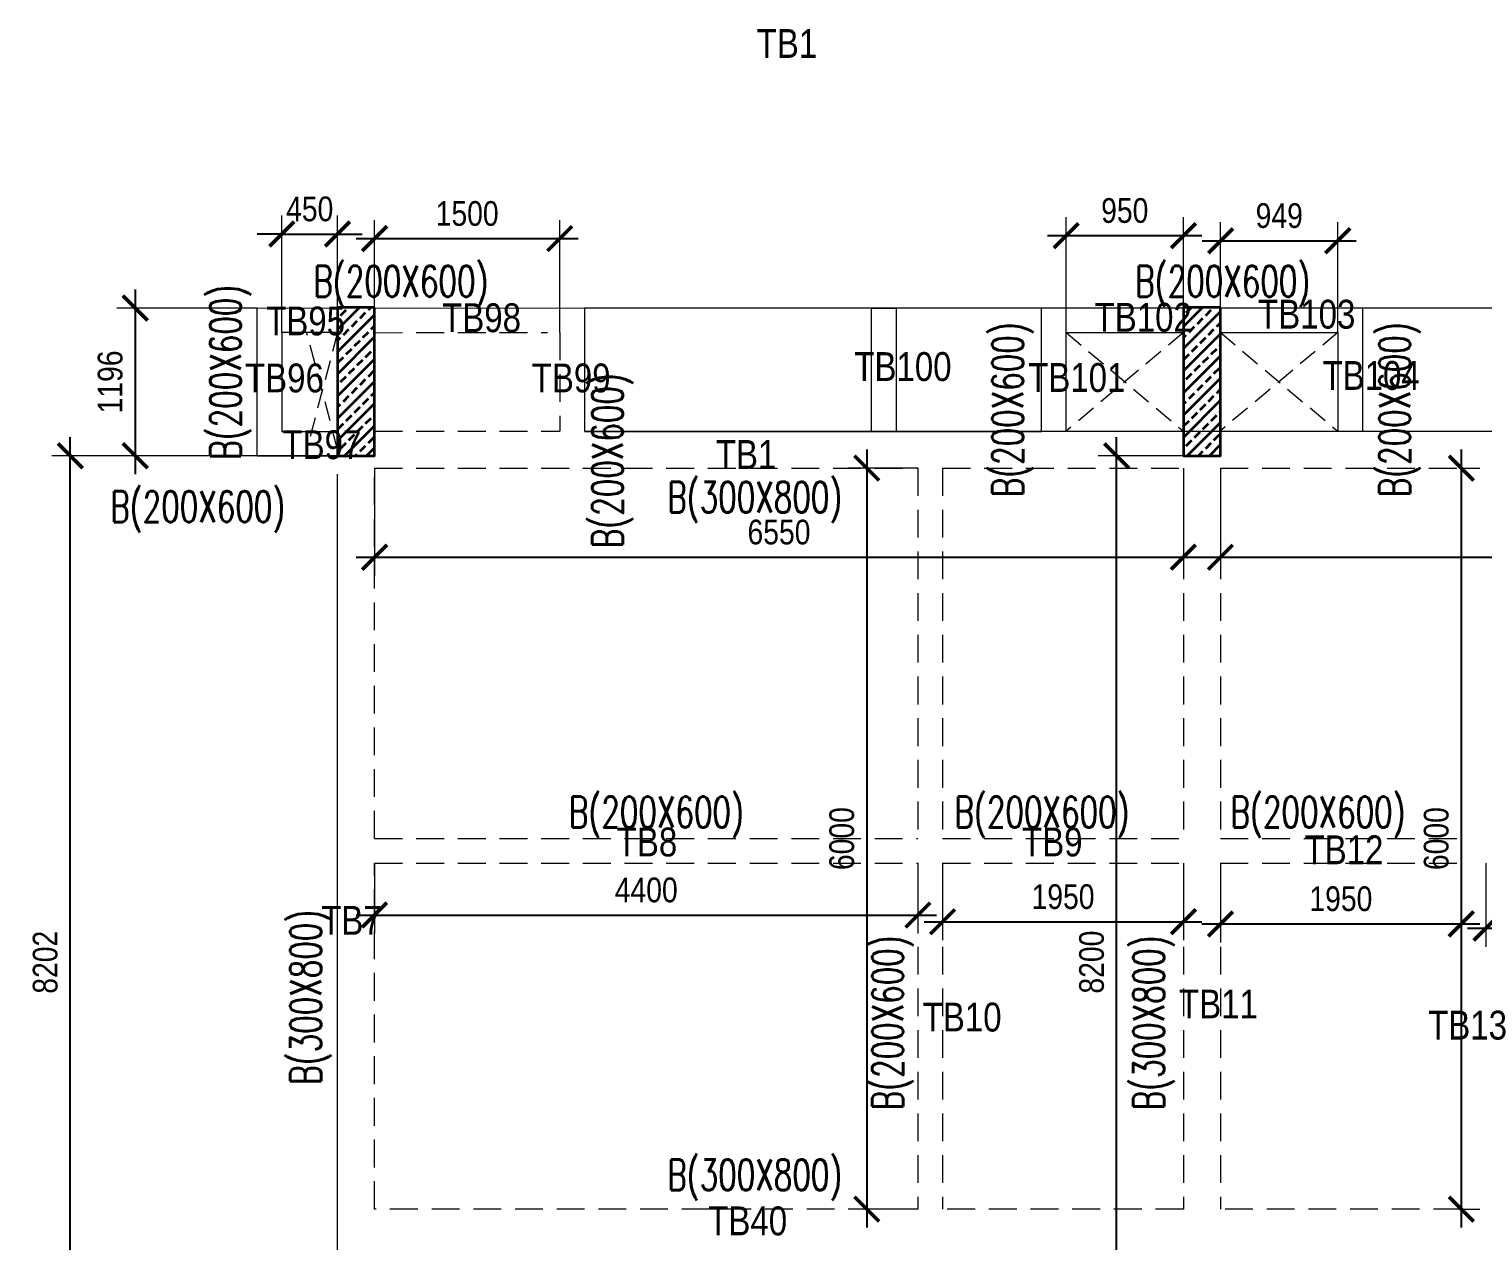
# Model space of a CAD drawing. Header units: millimetres. Extents: x -22 to 58002, y -26 to 25936.
# Drawn here: x 2794 to 14567, y 16122 to 25936 of the extents above; entities that cross this region are included whole.
import ezdxf

# ---------------------------------------------------------------- set-up
doc = ezdxf.new("R2010")
doc.units = ezdxf.units.MM
doc.linetypes.add('DASHED', pattern=[0.75, 0.5, -0.25])
doc.linetypes.add('HIDDEN', pattern=[9.525, 6.35, -3.175])
doc.layers.get('Defpoints').update_dxf_attribs({"color": 1})
for name, color, linetype, lineweight in [('S-BEAM-IDEN', 2, 'Continuous', 9), ('S-COL HATCH', 8, 'Continuous', 35), ('S-COLS', 6, 'Continuous', 35), ('S_FRAMES', 4, 'Continuous', 9), ('STR-CUTOUT', 1, 'Continuous', 13)]:
    doc.layers.add(name, color=color, linetype=linetype, lineweight=lineweight)
doc.styles.add('Dim.s & Anno.(Misc.)', font='ARIALN.TTF')
doc.styles.add('ROMANS', font='romans.shx', dxfattribs={"width": 0.75})
doc.dimstyles.new('A-GFC-100', dxfattribs={"dimscale": 100, "dimtxt": 2, "dimasz": 2, "dimexe": 1.5, "dimexo": 0, "dimgap": 1, "dimtad": 1, "dimdec": 0, "dimdsep": 46, "dimtxsty": 'Dim.s & Anno.(Misc.)', "dimblk": 'ARCHTICK', "dimcen": 0, "dimdle": 1.5, "dimclrd": 256, "dimclre": 8, "dimclrt": 6, "dimazin": 2, "dimtfac": 1, "dimtdec": 0, "dimtix": 1, "dimtmove": 2, "dimatfit": 3, "dimfxl": 1, "dimtolj": 1, "dimlwd": -1, "dimlwe": 9, "dimarcsym": 0})
pattern_1 = [(45, (-612703.72, 120513.6), (-89.80256, 89.80256), []), (45, (-612613.92, 120513.6), (-89.80256, 89.80256), [63.5, -31.75])]

# ---------------------------------------------------------------- blocks, each defined once
blk = doc.blocks.new('COLUMNS_TER')
at = {"layer": 'S-COL HATCH'}
h = blk.add_hatch(dxfattribs=at)
h.set_pattern_fill('ANSI33', color=8, scale=20)
h.set_pattern_definition(pattern_1)
h.paths.add_polyline_path([(300, 0), (0, 0), (0, -1200), (300, -1200)])
h = blk.add_hatch(dxfattribs=at)
h.set_pattern_fill('ANSI33', color=8, scale=20)
h.set_pattern_definition(pattern_1)
h.paths.add_polyline_path([(7151, 0), (6851, 0), (6851, -1200), (7151, -1200)])
at = {"layer": 'S-COLS'}
for points in [[(300, 0), (0, 0), (0, -1200), (300, -1200)], [(7151, 0), (6851, 0), (6851, -1200), (7151, -1200)]]:
    blk.add_lwpolyline(points, close=True, dxfattribs=at)
blk = doc.blocks.new('_ArchTick')
at = {"color": 0, "linetype": 'ByBlock', "const_width": 0.15}
blk.add_lwpolyline([(-0.5, -0.5), (0.5, 0.5)], dxfattribs=at)
blk = doc.blocks.new('*D143')
at = {"color": 8, "lineweight": 9, "transparency": 16777216}
for p, q in [((5592, 22380), (5592, 21509)), ((12142, 22380), (12142, 21509))]:
    blk.add_line(p, q, dxfattribs=at)
at = {"transparency": 16777216}
blk.add_line((5442, 21659), (12292, 21659), dxfattribs=at)
at = {"layer": 'Defpoints', "color": 0, "transparency": 16777216}
for p in [(5592, 22380), (12142, 22380), (12142, 21659)]:
    blk.add_point(p, dxfattribs=at)
at = {"transparency": 16777216, "xscale": 200, "yscale": 200, "zscale": 200, "rotation": 180}
blk.add_blockref('_ArchTick', (5592, 21659), dxfattribs=at)
at = {"transparency": 16777216, "xscale": 200, "yscale": 200, "zscale": 200}
blk.add_blockref('_ArchTick', (12142, 21659), dxfattribs=at)
at = {"color": 6, "transparency": 16777216, "insert": (8867, 21861), "char_height": 200, "attachment_point": 5, "style": 'Dim.s & Anno.(Misc.)'}
blk.add_mtext('\\A1;6550', dxfattribs=at)
blk = doc.blocks.new('*D144')
at = {"color": 8, "lineweight": 9, "transparency": 16777216}
for p, q in [((12442, 22380), (12442, 21509)), ((19092, 22380), (19092, 21509))]:
    blk.add_line(p, q, dxfattribs=at)
at = {"transparency": 16777216}
blk.add_line((12292, 21659), (19242, 21659), dxfattribs=at)
at = {"layer": 'Defpoints', "color": 0, "transparency": 16777216}
for p in [(12442, 22380), (19092, 22380), (19092, 21659)]:
    blk.add_point(p, dxfattribs=at)
at = {"transparency": 16777216, "xscale": 200, "yscale": 200, "zscale": 200, "rotation": 180}
blk.add_blockref('_ArchTick', (12442, 21659), dxfattribs=at)
at = {"transparency": 16777216, "xscale": 200, "yscale": 200, "zscale": 200}
blk.add_blockref('_ArchTick', (19092, 21659), dxfattribs=at)
at = {"color": 6, "transparency": 16777216, "insert": (15767, 21861), "char_height": 200, "attachment_point": 5, "style": 'Dim.s & Anno.(Misc.)'}
blk.add_mtext('\\A1;6650', dxfattribs=at)
blk = doc.blocks.new('*D152')
at = {"color": 8, "lineweight": 9, "transparency": 16777216}
for p, q in [((5592, 19180), (5592, 18611)), ((9992, 19180), (9992, 18611))]:
    blk.add_line(p, q, dxfattribs=at)
at = {"transparency": 16777216}
blk.add_line((5442, 18761), (10142, 18761), dxfattribs=at)
at = {"layer": 'Defpoints', "color": 0, "transparency": 16777216}
for p in [(5592, 19180), (9992, 19180), (9992, 18761)]:
    blk.add_point(p, dxfattribs=at)
at = {"transparency": 16777216, "xscale": 200, "yscale": 200, "zscale": 200, "rotation": 180}
blk.add_blockref('_ArchTick', (5592, 18761), dxfattribs=at)
at = {"transparency": 16777216, "xscale": 200, "yscale": 200, "zscale": 200}
blk.add_blockref('_ArchTick', (9992, 18761), dxfattribs=at)
at = {"color": 6, "transparency": 16777216, "insert": (7792, 18963), "char_height": 200, "attachment_point": 5, "style": 'Dim.s & Anno.(Misc.)'}
blk.add_mtext('\\A1;4400', dxfattribs=at)
blk = doc.blocks.new('*D153')
at = {"color": 8, "lineweight": 9, "transparency": 16777216}
for p, q in [((10192, 19180), (10192, 18557)), ((12142, 19180), (12142, 18557))]:
    blk.add_line(p, q, dxfattribs=at)
at = {"transparency": 16777216}
blk.add_line((10042, 18707), (12292, 18707), dxfattribs=at)
at = {"layer": 'Defpoints', "color": 0, "transparency": 16777216}
for p in [(10192, 19180), (12142, 19180), (12142, 18707)]:
    blk.add_point(p, dxfattribs=at)
at = {"transparency": 16777216, "xscale": 200, "yscale": 200, "zscale": 200, "rotation": 180}
blk.add_blockref('_ArchTick', (10192, 18707), dxfattribs=at)
at = {"transparency": 16777216, "xscale": 200, "yscale": 200, "zscale": 200}
blk.add_blockref('_ArchTick', (12142, 18707), dxfattribs=at)
at = {"color": 6, "transparency": 16777216, "insert": (11167, 18909), "char_height": 200, "attachment_point": 5, "style": 'Dim.s & Anno.(Misc.)'}
blk.add_mtext('\\A1;1950', dxfattribs=at)
blk = doc.blocks.new('*D154')
at = {"color": 8, "lineweight": 9, "transparency": 16777216}
for p, q in [((12442, 19180), (12442, 18539)), ((14392, 19181), (14392, 18539))]:
    blk.add_line(p, q, dxfattribs=at)
at = {"transparency": 16777216}
blk.add_line((12292, 18689), (14542, 18689), dxfattribs=at)
at = {"layer": 'Defpoints', "color": 0, "transparency": 16777216}
for p in [(12442, 19180), (14392, 19181), (14392, 18689)]:
    blk.add_point(p, dxfattribs=at)
at = {"transparency": 16777216, "xscale": 200, "yscale": 200, "zscale": 200, "rotation": 180}
blk.add_blockref('_ArchTick', (12442, 18689), dxfattribs=at)
at = {"transparency": 16777216, "xscale": 200, "yscale": 200, "zscale": 200}
blk.add_blockref('_ArchTick', (14392, 18689), dxfattribs=at)
at = {"color": 6, "transparency": 16777216, "insert": (13417, 18892), "char_height": 200, "attachment_point": 5, "style": 'Dim.s & Anno.(Misc.)'}
blk.add_mtext('\\A1;1950', dxfattribs=at)
blk = doc.blocks.new('*D155')
at = {"color": 8, "lineweight": 9, "transparency": 16777216}
for p, q in [((14592, 19181), (14592, 18504)), ((19092, 19180), (19092, 18504))]:
    blk.add_line(p, q, dxfattribs=at)
at = {"transparency": 16777216}
blk.add_line((14442, 18654), (19242, 18654), dxfattribs=at)
at = {"layer": 'Defpoints', "color": 0, "transparency": 16777216}
for p in [(14592, 19181), (19092, 19180), (19092, 18654)]:
    blk.add_point(p, dxfattribs=at)
at = {"transparency": 16777216, "xscale": 200, "yscale": 200, "zscale": 200, "rotation": 180}
blk.add_blockref('_ArchTick', (14592, 18654), dxfattribs=at)
at = {"transparency": 16777216, "xscale": 200, "yscale": 200, "zscale": 200}
blk.add_blockref('_ArchTick', (19092, 18654), dxfattribs=at)
at = {"color": 6, "transparency": 16777216, "insert": (16842, 18856), "char_height": 200, "attachment_point": 5, "style": 'Dim.s & Anno.(Misc.)'}
blk.add_mtext('\\A1;4500', dxfattribs=at)
blk = doc.blocks.new('*D177')
at = {"transparency": 16777216}
blk.add_line((3128, 14128), (3128, 22630), dxfattribs=at)
at = {"color": 8, "lineweight": 9, "transparency": 16777216}
for p, q in [((5292, 22480), (2978, 22480)), ((5292, 14278), (2978, 14278))]:
    blk.add_line(p, q, dxfattribs=at)
at = {"layer": 'Defpoints', "color": 0, "transparency": 16777216}
for p in [(3128, 22480), (5292, 22480), (5292, 14278)]:
    blk.add_point(p, dxfattribs=at)
at = {"transparency": 16777216, "xscale": 200, "yscale": 200, "zscale": 200}
for p, rotation in [((3128, 22480), 90), ((3128, 14278), 270)]:
    blk.add_blockref('_ArchTick', p, dxfattribs=dict(at, rotation=rotation))
at = {"color": 6, "transparency": 16777216, "insert": (2926, 18379), "char_height": 200, "attachment_point": 5, "rotation": 90, "style": 'Dim.s & Anno.(Misc.)'}
blk.add_mtext('\\A1;8202', dxfattribs=at)
blk = doc.blocks.new('*D178')
at = {"transparency": 16777216}
blk.add_line((9578, 22530), (9578, 16230), dxfattribs=at)
at = {"color": 8, "lineweight": 9, "transparency": 16777216}
for p, q in [((9992, 22380), (9428, 22380)), ((9992, 16380), (9428, 16380))]:
    blk.add_line(p, q, dxfattribs=at)
at = {"layer": 'Defpoints', "color": 0, "transparency": 16777216}
for p in [(9992, 22380), (9578, 16380), (9992, 16380)]:
    blk.add_point(p, dxfattribs=at)
at = {"transparency": 16777216, "xscale": 200, "yscale": 200, "zscale": 200}
for p, rotation in [((9578, 22380), 90), ((9578, 16380), 270)]:
    blk.add_blockref('_ArchTick', p, dxfattribs=dict(at, rotation=rotation))
at = {"color": 6, "transparency": 16777216, "insert": (9376, 19380), "char_height": 200, "attachment_point": 5, "rotation": 90, "style": 'Dim.s & Anno.(Misc.)'}
blk.add_mtext('\\A1;6000', dxfattribs=at)
blk = doc.blocks.new('*D179')
at = {"transparency": 16777216}
blk.add_line((11601, 14130), (11601, 22630), dxfattribs=at)
at = {"color": 8, "lineweight": 9, "transparency": 16777216}
for p, q in [((12143, 22480), (11451, 22480)), ((12193, 14280), (11451, 14280))]:
    blk.add_line(p, q, dxfattribs=at)
at = {"layer": 'Defpoints', "color": 0, "transparency": 16777216}
for p in [(11601, 22480), (12143, 22480), (12193, 14280)]:
    blk.add_point(p, dxfattribs=at)
at = {"transparency": 16777216, "xscale": 200, "yscale": 200, "zscale": 200}
for p, rotation in [((11601, 22480), 90), ((11601, 14280), 270)]:
    blk.add_blockref('_ArchTick', p, dxfattribs=dict(at, rotation=rotation))
at = {"color": 6, "transparency": 16777216, "insert": (11399, 18380), "char_height": 200, "attachment_point": 5, "rotation": 90, "style": 'Dim.s & Anno.(Misc.)'}
blk.add_mtext('\\A1;8200', dxfattribs=at)
blk = doc.blocks.new('*D180')
at = {"transparency": 16777216}
blk.add_line((14392, 22530), (14392, 16230), dxfattribs=at)
at = {"color": 8, "lineweight": 9, "transparency": 16777216}
for p, q in [((14392, 22380), (14542, 22380)), ((14392, 16380), (14542, 16380))]:
    blk.add_line(p, q, dxfattribs=at)
at = {"layer": 'Defpoints', "color": 0, "transparency": 16777216}
for p in [(14392, 22380), (14392, 16380), (14392, 16380)]:
    blk.add_point(p, dxfattribs=at)
at = {"transparency": 16777216, "xscale": 200, "yscale": 200, "zscale": 200}
for p, rotation in [((14392, 22380), 90), ((14392, 16380), 270)]:
    blk.add_blockref('_ArchTick', p, dxfattribs=dict(at, rotation=rotation))
at = {"color": 6, "transparency": 16777216, "insert": (14190, 19380), "char_height": 200, "attachment_point": 5, "rotation": 90, "style": 'Dim.s & Anno.(Misc.)'}
blk.add_mtext('\\A1;6000', dxfattribs=at)
blk = doc.blocks.new('*D274')
at = {"transparency": 16777216}
blk.add_line((3654, 23826), (3654, 22330), dxfattribs=at)
at = {"color": 8, "lineweight": 9, "transparency": 16777216}
for p, q in [((4642, 23676), (3504, 23676)), ((4642, 22480), (3504, 22480))]:
    blk.add_line(p, q, dxfattribs=at)
at = {"layer": 'Defpoints', "color": 0, "transparency": 16777216}
for p in [(4642, 23676), (3654, 22480), (4642, 22480)]:
    blk.add_point(p, dxfattribs=at)
at = {"transparency": 16777216, "xscale": 200, "yscale": 200, "zscale": 200}
for p, rotation in [((3654, 23676), 90), ((3654, 22480), 270)]:
    blk.add_blockref('_ArchTick', p, dxfattribs=dict(at, rotation=rotation))
at = {"color": 6, "transparency": 16777216, "insert": (3452, 23078), "char_height": 200, "attachment_point": 5, "rotation": 90, "style": 'Dim.s & Anno.(Misc.)'}
blk.add_mtext('\\A1;1196', dxfattribs=at)
blk = doc.blocks.new('*D275')
at = {"color": 8, "lineweight": 9, "transparency": 16777216}
for p, q in [((4842, 23478), (4842, 24426)), ((5292, 23479), (5292, 24426))]:
    blk.add_line(p, q, dxfattribs=at)
at = {"transparency": 16777216}
for p, q in [((4842, 24276), (4642, 24276)), ((4842, 24276), (5292, 24276)), ((5292, 24276), (5492, 24276))]:
    blk.add_line(p, q, dxfattribs=at)
at = {"layer": 'Defpoints', "color": 0, "transparency": 16777216}
for p in [(5292, 24276), (4842, 23478), (5292, 23479)]:
    blk.add_point(p, dxfattribs=at)
at = {"transparency": 16777216, "xscale": 200, "yscale": 200, "zscale": 200}
blk.add_blockref('_ArchTick', (4842, 24276), dxfattribs=at)
at = {"transparency": 16777216, "xscale": 200, "yscale": 200, "zscale": 200, "rotation": 180}
blk.add_blockref('_ArchTick', (5292, 24276), dxfattribs=at)
at = {"color": 6, "transparency": 16777216, "insert": (5067, 24478), "char_height": 200, "attachment_point": 5, "style": 'Dim.s & Anno.(Misc.)'}
blk.add_mtext('\\A1;450', dxfattribs=at)
blk = doc.blocks.new('*D276')
at = {"transparency": 16777216}
blk.add_line((30044, 23828), (30044, 22530), dxfattribs=at)
at = {"color": 8, "lineweight": 9, "transparency": 16777216}
for p, q in [((7292, 23678), (30194, 23678)), ((7293, 22680), (30194, 22680))]:
    blk.add_line(p, q, dxfattribs=at)
at = {"layer": 'Defpoints', "color": 0, "transparency": 16777216}
for p in [(7292, 23678), (7293, 22680), (30044, 22680)]:
    blk.add_point(p, dxfattribs=at)
at = {"transparency": 16777216, "xscale": 200, "yscale": 200, "zscale": 200}
for p, rotation in [((30044, 23678), 90), ((30044, 22680), 270)]:
    blk.add_blockref('_ArchTick', p, dxfattribs=dict(at, rotation=rotation))
at = {"color": 6, "transparency": 16777216, "insert": (29842, 23179), "char_height": 200, "attachment_point": 5, "rotation": 90, "style": 'Dim.s & Anno.(Misc.)'}
blk.add_mtext('\\A1;998', dxfattribs=at)
blk = doc.blocks.new('*D277')
at = {"color": 8, "lineweight": 9, "transparency": 16777216}
for p, q in [((5592, 23477), (5592, 24389)), ((7092, 23479), (7092, 24389))]:
    blk.add_line(p, q, dxfattribs=at)
at = {"transparency": 16777216}
blk.add_line((5442, 24239), (7242, 24239), dxfattribs=at)
at = {"layer": 'Defpoints', "color": 0, "transparency": 16777216}
for p in [(7092, 24239), (5592, 23477), (7092, 23479)]:
    blk.add_point(p, dxfattribs=at)
at = {"transparency": 16777216, "xscale": 200, "yscale": 200, "zscale": 200, "rotation": 180}
blk.add_blockref('_ArchTick', (5592, 24239), dxfattribs=at)
at = {"transparency": 16777216, "xscale": 200, "yscale": 200, "zscale": 200}
blk.add_blockref('_ArchTick', (7092, 24239), dxfattribs=at)
at = {"color": 6, "transparency": 16777216, "insert": (6342, 24441), "char_height": 200, "attachment_point": 5, "style": 'Dim.s & Anno.(Misc.)'}
blk.add_mtext('\\A1;1500', dxfattribs=at)
blk = doc.blocks.new('*D278')
at = {"color": 8, "lineweight": 9, "transparency": 16777216}
for p, q in [((11192, 23479), (11192, 24413)), ((12142, 23479), (12142, 24413))]:
    blk.add_line(p, q, dxfattribs=at)
at = {"transparency": 16777216}
blk.add_line((11042, 24263), (12292, 24263), dxfattribs=at)
at = {"layer": 'Defpoints', "color": 0, "transparency": 16777216}
for p in [(12142, 24263), (11192, 23479), (12142, 23479)]:
    blk.add_point(p, dxfattribs=at)
at = {"transparency": 16777216, "xscale": 200, "yscale": 200, "zscale": 200, "rotation": 180}
blk.add_blockref('_ArchTick', (11192, 24263), dxfattribs=at)
at = {"transparency": 16777216, "xscale": 200, "yscale": 200, "zscale": 200}
blk.add_blockref('_ArchTick', (12142, 24263), dxfattribs=at)
at = {"color": 6, "transparency": 16777216, "insert": (11667, 24465), "char_height": 200, "attachment_point": 5, "style": 'Dim.s & Anno.(Misc.)'}
blk.add_mtext('\\A1;950', dxfattribs=at)
blk = doc.blocks.new('*D279')
at = {"color": 8, "lineweight": 9, "transparency": 16777216}
for p, q in [((12443, 23477), (12443, 24371)), ((13392, 23479), (13392, 24371))]:
    blk.add_line(p, q, dxfattribs=at)
at = {"transparency": 16777216}
blk.add_line((12293, 24221), (13542, 24221), dxfattribs=at)
at = {"layer": 'Defpoints', "color": 0, "transparency": 16777216}
for p in [(13392, 24221), (12443, 23477), (13392, 23479)]:
    blk.add_point(p, dxfattribs=at)
at = {"transparency": 16777216, "xscale": 200, "yscale": 200, "zscale": 200, "rotation": 180}
blk.add_blockref('_ArchTick', (12443, 24221), dxfattribs=at)
at = {"transparency": 16777216, "xscale": 200, "yscale": 200, "zscale": 200}
blk.add_blockref('_ArchTick', (13392, 24221), dxfattribs=at)
at = {"color": 6, "transparency": 16777216, "insert": (12918, 24424), "char_height": 200, "attachment_point": 5, "style": 'Dim.s & Anno.(Misc.)'}
blk.add_mtext('\\A1;949', dxfattribs=at)

msp = doc.modelspace()

# ---------------------------------------------------------------- linework, layer by layer
at = {"layer": 'S_FRAMES'}
for p, q in [((4641.7, 22475.9), (4642.4, 23679.3)), ((4641.7, 23675.9), (7292.2, 23677.7)), ((7291.7, 23679.3), (7292.7, 22679.9)), ((12442.1, 23679.3), (12442.1, 23679.2)), ((12142.1, 23479.2), (12142.1, 22679.9)), ((12442.1, 23479.2), (12442.1, 22679.9)), ((7292.2, 22676.7), (10992.1, 22676.7)), ((11192.1, 22679.9), (12142.1, 22679.9)), ((12442.1, 22679.9), (13392.1, 22679.9)), ((13592.1, 22679.9), (17492.1, 22679.9)), ((5292.1, 22475.9), (4641.7, 22475.9)), ((5292.1, 14277.9), (5292.1, 22332.1))]:
    msp.add_line(p, q, dxfattribs=at)
at = {"layer": 'S_FRAMES', "linetype": 'DASHED', "ltscale": 450}
for p, q in [((5592.1, 22679.9), (5592.1, 23479.3)), ((5592.2, 23476.8), (6992.5, 23479.3)), ((7091.9, 23479.3), (7092.5, 22679.9)), ((5592.1, 22679.9), (7092.5, 22679.9)), ((5592.1, 19380), (5592.1, 22379.9)), ((5592.1, 22379.9), (9992.1, 22379.9)), ((9992.1, 22379.9), (9992.1, 19380)), ((10192.1, 22379.9), (12142.1, 22379.9)), ((10192.1, 22379.9), (10192.1, 19380)), ((12142.1, 22379.9), (12142.1, 19380)), ((12442.1, 22379.9), (12442.1, 19380)), ((12442.1, 22379.9), (14392.2, 22379.9)), ((14392.2, 19380), (14392.2, 22379.9)), ((5592.1, 19380), (9992.1, 19380)), ((10192.1, 19380), (12142.1, 19380)), ((12442.1, 19380), (14392.2, 19380)), ((5592.1, 16380), (5592.1, 19180)), ((5592.1, 19180), (9992.1, 19180)), ((9992.1, 19180), (9992.1, 16380)), ((10192.1, 19180), (12142.1, 19180)), ((10192.1, 19180), (10192.1, 16380)), ((12142.1, 19180), (12142.1, 16380)), ((12442.1, 19180), (12442.1, 16380)), ((12442.1, 19180), (14392.2, 19180)), ((14392.2, 16380), (14392.2, 19181.1)), ((9992.1, 16380), (5592.1, 16380)), ((12142.1, 16380), (10192.1, 16380)), ((14392.2, 16380), (12442.1, 16380))]:
    msp.add_line(p, q, dxfattribs=at)
at = {"layer": 'S_FRAMES'}
for points in [[(9617.1, 22676.7), (9617.1, 23676.8), (9817.1, 23676.8), (9817.1, 22676.7)], [(10992.1, 22679.9), (10992.1, 23679.2), (13592.1, 23679.2), (13592.1, 22679.9)], [(11192.1, 22679.9), (11192.1, 23479.2), (12142.1, 23479.2)], [(12442.1, 23479.2), (13392.1, 23479.2), (13392.1, 22679.9)]]:
    msp.add_lwpolyline(points, dxfattribs=at)
at = {"layer": 'S_FRAMES', "linetype": 'Continuous', "ltscale": 450}
msp.add_lwpolyline([(5291.9, 23477.5), (4841.9, 23477.5), (4841.5, 22675.9), (5292.3, 22675.9), (5292.1, 23479.3)], dxfattribs=at)
at = {"layer": 'STR-CUTOUT', "color": 1, "linetype": 'HIDDEN', "ltscale": 25}
for p, q in [((5292.2, 23479.3), (5042.2, 22532.1)), ((5292.2, 22532.1), (5042.2, 23479.3)), ((11192.2, 23479.2), (12142.2, 22678.3)), ((12142.2, 23478.6), (11192.2, 22679.9)), ((12438.9, 23480.3), (13392.2, 22678.3)), ((13392.2, 23478.6), (12438.9, 22680))]:
    msp.add_line(p, q, dxfattribs=at)

# ---------------------------------------------------------------- block references
msp.add_blockref('COLUMNS_TER', (5292.1, 23680.2))

# ---------------------------------------------------------------- texts
at = {"style": 'Dim.s & Anno.(Misc.)'}
for s, p in [('TB1', (8686.3, 25702.1)), ('TB95', (4714.1, 23454.9)), ('TB98', (6138.9, 23481.3)), ('TB102', (11422.4, 23485.1)), ('TB103', (12746.5, 23509.9)), ('TB100', (9476.5, 23085.8)), ('TB96', (4542.6, 22993.6)), ('TB99', (6864.4, 22993.6)), ('TB101', (10884.5, 22997.2)), ('TB104', (13267.9, 23013.8)), ('TB97', (4846, 22453.1)), ('TB1', (8355.1, 22374)), ('TB8', (7552.6, 19236.1)), ('TB9', (10835.2, 19236.1)), ('TB12', (13122.5, 19172.6)), ('TB7', (5159.4, 18601.3)), ('TB11', (12105.9, 17924.1)), ('TB10', (10030.4, 17818.3)), ('TB13', (14123.3, 17753)), ('TB40', (8293.8, 16167.8))]:
    msp.add_text(s, height=233.43, dxfattribs=at).set_placement(p)
at = {"layer": 'S-BEAM-IDEN', "color": 1, "style": 'ROMANS', "width": 0.7}
for p in [(5096.9, 23768.6), (11752.2, 23768.6), (3452.2, 21943.5), (7166.1, 19470.2), (10288.4, 19470.2), (12523.7, 19470.2)]:
    msp.add_text('B(200X600)', height=250, dxfattribs=at).set_placement(p)
for p in [(4510.5, 22448.2), (10844.1, 22143.8), (13977.6, 22143.8), (7603.5, 21732.1), (9872.1, 17179.6)]:
    msp.add_text('B(200X600)', height=250, rotation=90, dxfattribs=at).set_placement(p)
at = {"layer": 'S-BEAM-IDEN', "color": 3, "style": 'ROMANS', "width": 0.7}
for p in [(7962.6, 22020.2), (7962.6, 16532.3)]:
    msp.add_text('B(300X800)', height=250, dxfattribs=at).set_placement(p)
for p in [(5159.9, 17387), (11985.8, 17179.6)]:
    msp.add_text('B(300X800)', height=250, rotation=90, dxfattribs=at).set_placement(p)

# ---------------------------------------------------------------- dimensions: what is measured, and where the dimension line sits
for base, p1, p2, picture, middle in [((5292.1, 24276.2), (4841.9, 23477.5), (5292.1, 23478.9), '*D275', (5067, 24478.3)), ((7091.9, 24239.3), (5592.2, 23476.8), (7091.9, 23479.3), '*D277', (6342, 24441.5)), ((12142.1, 24262.6), (11192.1, 23479.2), (12142.1, 23479.2), '*D278', (11667.1, 24464.7)), ((13392.1, 24221.4), (12443.1, 23476.7), (13392.1, 23479.2), '*D279', (12917.6, 24423.5)), ((12142.1, 21658.8), (5592.1, 22379.9), (12142.1, 22379.9), '*D143', (8867.1, 21860.9)), ((19092.1, 21658.7), (12442.1, 22379.9), (19092.1, 22379.9), '*D144', (15767.1, 21860.9)), ((9992.1, 18760.9), (5592.1, 19180), (9992.1, 19180), '*D152', (7792.1, 18963)), ((12142.1, 18707.3), (10192.1, 19180), (12142.1, 19180), '*D153', (11167.1, 18909.4)), ((14392.2, 18689.4), (12442.1, 19180), (14392.2, 19181.1), '*D154', (13417.1, 18891.5)), ((19092.1, 18653.9), (14592.2, 19181.1), (19092.1, 19180), '*D155', (16842.1, 18856))]:
    dim = msp.add_linear_dim(base=base, p1=p1, p2=p2, dimstyle='A-GFC-100')
    dim.commit()
    dim.dimension.update_dxf_attribs({"geometry": picture, "text_midpoint": middle})
for base, p1, p2, picture, middle in [((3653.7, 22480.3), (4641.7, 23675.9), (4641.7, 22480.3), '*D274', (3451.6, 23078.1)), ((30044, 22679.9), (7292.2, 23677.7), (7292.7, 22679.9), '*D276', (29841.9, 23178.8)), ((3127.8, 22480.3), (5292.1, 14277.9), (5292.1, 22480.3), '*D177', (2925.7, 18379.1)), ((11601.4, 22480.3), (12193, 14280), (12143.1, 22480.3), '*D179', (11399.3, 18380.1)), ((9578.5, 16380), (9992.1, 22379.9), (9992.1, 16380), '*D178', (9376.4, 19380)), ((14392.2, 16380), (14392.2, 22379.9), (14392.2, 16380), '*D180', (14190.1, 19380))]:
    dim = msp.add_linear_dim(base=base, p1=p1, p2=p2, angle=90, dimstyle='A-GFC-100')
    dim.commit()
    dim.dimension.update_dxf_attribs({"geometry": picture, "text_midpoint": middle})

doc.saveas('drawing.dxf')
